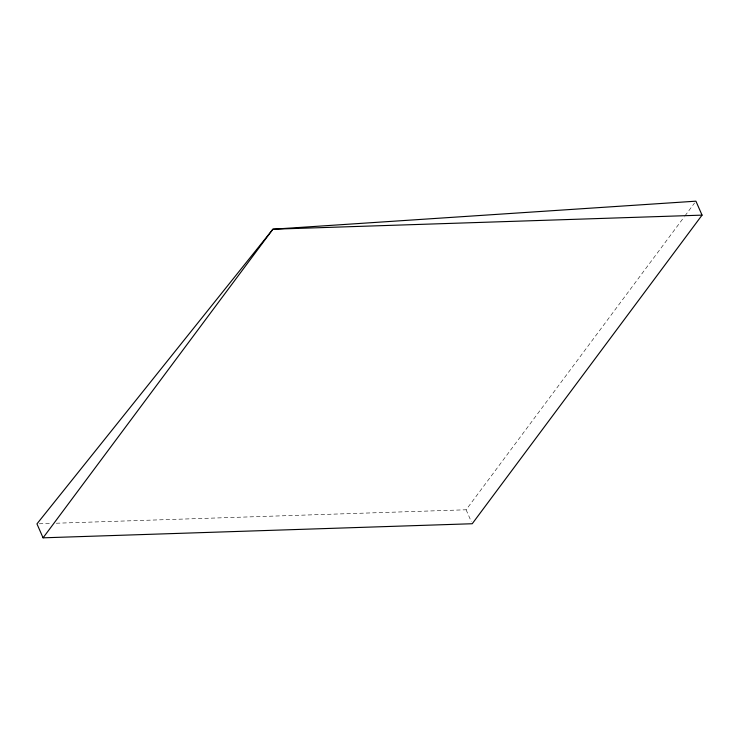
<?xml version="1.0" encoding="UTF-8"?>
<svg xmlns="http://www.w3.org/2000/svg" width="739" height="739" viewBox="0 0 739 739"><rect width="100%" height="100%" fill="white"/><g stroke="black" fill="none" stroke-linecap="round" stroke-linejoin="round"><path stroke-width="0.55" stroke-dasharray="3.69 2.77" d="M56.247 523.23L466.106 509.781L684.296 216.786M684.979 215.871L694.558 203.013M39.222 523.794L51.712 523.378M466.106 509.781L471.353 521.743"/><path stroke-width="1.11" d="M43.074 537.826L272.894 229.219L695.926 201.174L702.05 215.132L472.23 523.739L43.074 537.826L36.95 523.868L272.894 229.219L702.05 215.132"/></g></svg>
